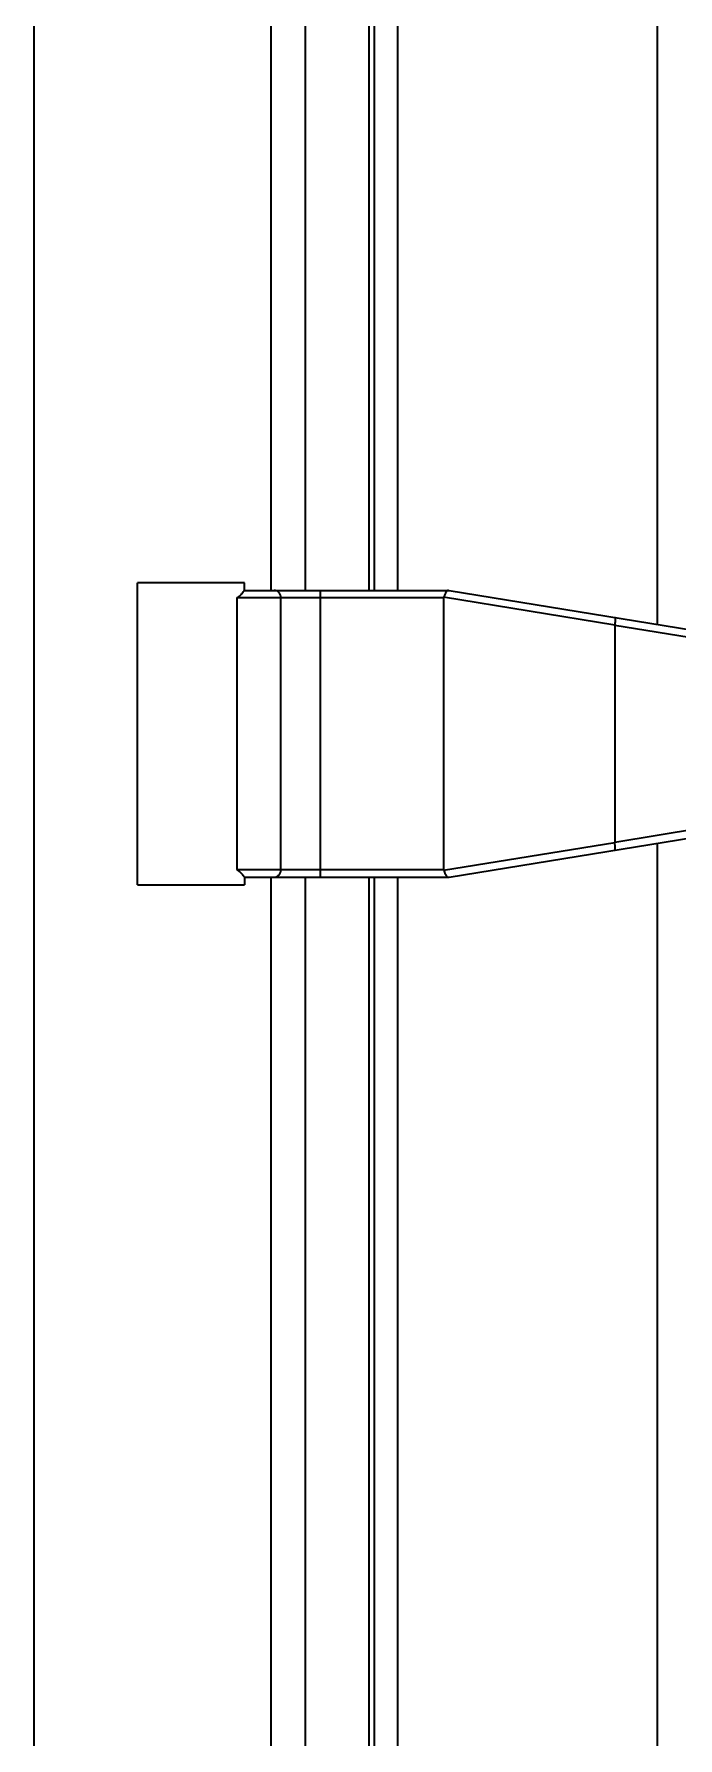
# Model space of a CAD drawing. Header units: millimetres. Extents: x 32496 to 166256, y 3504 to 23939.
# Drawn here: x 143851.2 to 144019.5, y 13582.2 to 14027.8 of the extents above; entities that cross this region are included whole.
import ezdxf

# ---------------------------------------------------------------- set-up
doc = ezdxf.new("R2010")
doc.units = ezdxf.units.MM
doc.layers.get('0').update_dxf_attribs({"lineweight": 35})

# ---------------------------------------------------------------- blocks, each defined once
blk = doc.blocks.new('8-1250')
at = {"linetype": 'Continuous'}
for p, q in [((-4745.13, -34671.29), (-4745.13, -32152.29)), ((-4582.13, -33033.17), (-4582.13, -32390.41)), ((-4683.13, -33024.29), (-4683.13, -32399.29)), ((-4674.13, -33024.29), (-4674.13, -32399.29)), ((-4657.63, -32399.29), (-4657.63, -33024.29)), ((-4656.13, -33024.29), (-4656.13, -32399.29)), ((-4650.13, -32399.29), (-4650.13, -33024.29)), ((-4718.13, -33101.29), (-4718.13, -33022.29)), ((-4690.13, -33022.29), (-4718.13, -33022.29)), ((-4690.13, -33024.29), (-4690.13, -33022.29)), ((-4690.13, -33024.29), (-4636.63, -33024.29)), ((-4670.3, -33024.29), (-4670.3, -33099.29)), ((-4636.63, -33024.29), (-4569.13, -33035.29)), ((-4692.1, -33026.29), (-4692.1, -33097.29)), ((-4638.13, -33026.29), (-4692.1, -33026.29)), ((-4680.62, -33097.29), (-4680.62, -33026.29)), ((-4638.13, -33026.29), (-4638.13, -33097.29)), ((-4638.05, -33026.01), (-4593.32, -33033.29)), ((-4593.33, -33033.37), (-4593.33, -33090.21)), ((-4593.33, -33033.37), (-4571.13, -33036.99)), ((-4571.13, -33086.59), (-4593.33, -33090.21)), ((-4593.32, -33090.28), (-4638.05, -33097.57)), ((-4636.63, -33099.29), (-4569.13, -33088.29)), ((-4582.13, -33733.17), (-4582.13, -33090.41)), ((-4692.1, -33097.29), (-4638.13, -33097.29)), ((-4690.13, -33099.29), (-4690.13, -33101.29)), ((-4690.13, -33099.29), (-4636.63, -33099.29)), ((-4683.13, -33724.29), (-4683.13, -33099.29)), ((-4674.13, -33724.29), (-4674.13, -33099.29)), ((-4657.63, -33099.29), (-4657.63, -33724.29)), ((-4656.13, -33724.29), (-4656.13, -33099.29)), ((-4650.13, -33099.29), (-4650.13, -33724.29)), ((-4718.13, -33101.29), (-4690.13, -33101.29))]:
    blk.add_line(p, q, dxfattribs=at)
for centre, major_axis, ratio, start_param, end_param in [((-4629.98, -33026.29), (8.15, 0), 0.245536, 2.999882, 3.141593), ((-4585.18, -33034.7), (8.14, -1.41), 0.241938, -3.138028, -3.099665), ((-4585.18, -33088.88), (8.14, 1.41), 0.241938, 3.099665, 3.138028), ((-4629.98, -33097.29), (8.15, 0), 0.245536, -3.141593, -2.999882)]:
    blk.add_ellipse(centre, major_axis=major_axis, ratio=ratio, start_param=start_param, end_param=end_param, dxfattribs=at)
for points, knots in [([(-4692.1, -33026.29), (-4691.95, -33026.18), (-4691.66, -33025.96), (-4691.27, -33025.62), (-4690.94, -33025.3), (-4690.66, -33025.01), (-4690.47, -33024.78), (-4690.34, -33024.61), (-4690.27, -33024.51), (-4690.21, -33024.43), (-4690.17, -33024.37), (-4690.15, -33024.33), (-4690.14, -33024.31), (-4690.13, -33024.3), (-4690.13, -33024.29), (-4690.13, -33024.29)], [0, 0, 0, 0, 0.198275, 0.380694, 0.545565, 0.690776, 0.813479, 0.865244, 0.909841, 0.946555, 0.974535, 0.984937, 0.992762, 0.997839, 1, 1, 1, 1]), ([(-4680.62, -33026.29), (-4680.62, -33026.03), (-4680.7, -33025.52), (-4681.07, -33024.86), (-4681.64, -33024.4), (-4682.11, -33024.29), (-4682.34, -33024.29)], [0, 0, 0, 0, 0.267215, 0.524636, 0.767656, 1, 1, 1, 1]), ([(-4636.77, -33024.29), (-4636.84, -33024.29), (-4636.98, -33024.3), (-4637.17, -33024.4), (-4637.32, -33024.56), (-4637.5, -33024.88), (-4637.72, -33025.38), (-4637.92, -33025.79), (-4638.05, -33026.01)], [0, 0, 0, 0, 0.095491, 0.181572, 0.27513, 0.386659, 0.667027, 1, 1, 1, 1]), ([(-4593.25, -33031.36), (-4593.23, -33031.36), (-4593.21, -33031.4), (-4593.19, -33031.45), (-4593.18, -33031.55), (-4593.17, -33031.71), (-4593.17, -33032.06), (-4593.22, -33032.6), (-4593.28, -33033.05), (-4593.32, -33033.29)], [0, 0, 0, 0, 0.029584, 0.055175, 0.088913, 0.180604, 0.302705, 0.62104, 1, 1, 1, 1]), ([(-4593.25, -33092.22), (-4593.23, -33092.22), (-4593.21, -33092.18), (-4593.19, -33092.12), (-4593.18, -33092.03), (-4593.17, -33091.86), (-4593.17, -33091.52), (-4593.22, -33090.98), (-4593.28, -33090.53), (-4593.32, -33090.28)], [0, 0, 0, 0, 0.029584, 0.055174, 0.088913, 0.180604, 0.302705, 0.62104, 1, 1, 1, 1]), ([(-4690.13, -33099.29), (-4690.13, -33099.29), (-4690.13, -33099.28), (-4690.14, -33099.27), (-4690.15, -33099.25), (-4690.17, -33099.21), (-4690.21, -33099.15), (-4690.27, -33099.07), (-4690.34, -33098.97), (-4690.47, -33098.8), (-4690.66, -33098.57), (-4690.94, -33098.28), (-4691.27, -33097.96), (-4691.66, -33097.62), (-4691.95, -33097.4), (-4692.1, -33097.29)], [0, 0, 0, 0, 0.002161, 0.007238, 0.015063, 0.025465, 0.053445, 0.090159, 0.134756, 0.186521, 0.309224, 0.454435, 0.619306, 0.801725, 1, 1, 1, 1]), ([(-4682.34, -33099.29), (-4682.11, -33099.29), (-4681.64, -33099.18), (-4681.07, -33098.72), (-4680.7, -33098.06), (-4680.62, -33097.55), (-4680.62, -33097.29)], [0, 0, 0, 0, 0.232344, 0.475364, 0.732785, 1, 1, 1, 1]), ([(-4638.05, -33097.57), (-4637.92, -33097.79), (-4637.72, -33098.2), (-4637.5, -33098.7), (-4637.32, -33099.01), (-4637.17, -33099.18), (-4636.98, -33099.28), (-4636.84, -33099.29), (-4636.77, -33099.29)], [0, 0, 0, 0, 0.332942, 0.613322, 0.724857, 0.81841, 0.904497, 1, 1, 1, 1])]:
    blk.add_open_spline(points, degree=3, knots=knots, dxfattribs=at)

msp = doc.modelspace()

# ---------------------------------------------------------------- block references
at = {"color": 6}
msp.add_blockref('8-1250', (148596.331, 46906.597), dxfattribs=at)

doc.saveas('drawing.dxf')
